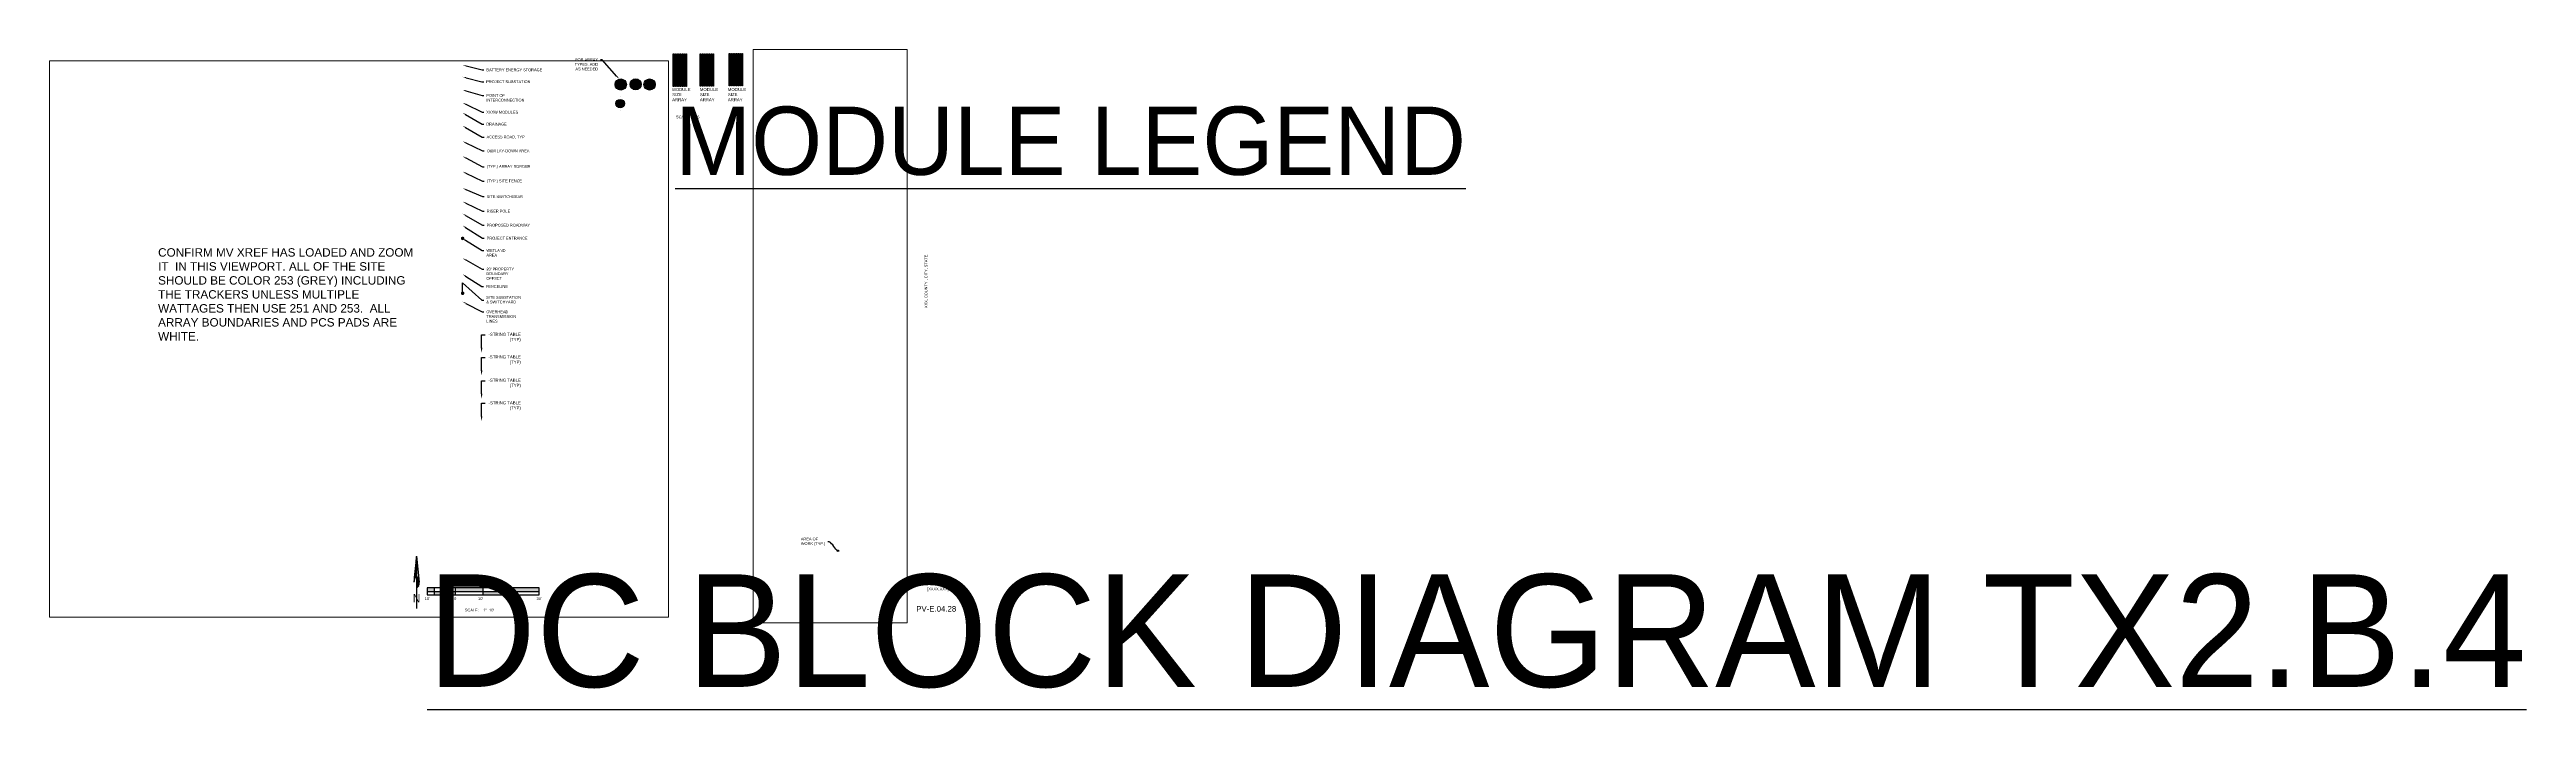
# Paper-space layout 'PV08-01 ARRAY LAYOUT PCS-01' of a CAD drawing. Header units: feet. Extents: x 0.3 to 88.9, y -3.1 to 20.5.
import ezdxf
from ezdxf import colors
from ezdxf.entities.mleader import LeaderData, LeaderLine
from ezdxf.enums import TextEntityAlignment as Align
from ezdxf.math import Vec2, Vec3

# ---------------------------------------------------------------- set-up
doc = ezdxf.new("R2018")
doc.units = ezdxf.units.FT
doc.header["$MEASUREMENT"] = 0
for name, color, linetype in [('G-ANNO-TEXT', 1, 'Continuous'), ('G-ANNO-TTBL', 1, 'Continuous'), ('JINKO 535', 253, 'Continuous'), ('JINKO 540', 250, 'Continuous'), ('RISEN', 251, 'Continuous')]:
    doc.layers.add(name, color=color, linetype=linetype)
doc.layers.add('G-NPLT', color=67, linetype='Continuous', plot=False)
doc.layers.add('VP', color=31, linetype='Continuous', plot=False)
doc.styles.add('NEI-A', font='arial.ttf')
doc.styles.get("Standard").update_dxf_attribs({"font": 'arial.ttf'})

# ---------------------------------------------------------------- blocks, each defined once
blk = doc.blocks.new('ARRAY_LETTER')
h = blk.add_hatch(color=255)
h.dxf.hatch_style = 1
edge = h.paths.add_edge_path()
edge.add_arc((0, 0), 0.2, 0, 360)
at = {"layer": 'G-ANNO-TEXT'}
blk.add_circle((0, 0), 0.2, dxfattribs=at)
at = {"layer": 'G-ANNO-TEXT', "style": 'NEI-A'}
blk.add_attdef('ARRAY_LETTER', text='', height=0.13, dxfattribs=at).set_placement((0, 0), align=Align.MIDDLE_CENTER)
blk = doc.blocks.new('PV - LEGEND CALLOUT')
h = blk.add_hatch(color=255)
h.dxf.hatch_style = 1
edge = h.paths.add_edge_path()
edge.add_arc((0, 0), 0.15625, 0, 360)
at = {"layer": 'Defpoints', "color": 2}
for p, q in [((0, 0.24375), (0, 0.24375)), ((0, -0.24375), (0, -0.24375))]:
    blk.add_line(p, q, dxfattribs=at)
at = {"layer": 'G-ANNO-TEXT', "linetype": 'Continuous'}
blk.add_circle((0, 0), 0.15625, dxfattribs=at)
at = {"layer": 'G-ANNO-TEXT', "style": 'NEI-A'}
blk.add_attdef('PV_LEGEND_CALLOUT', text='', height=0.125, dxfattribs=at).set_placement((0, 0), align=Align.MIDDLE_CENTER)
blk.add_attdef('PV_LEGEND_DESCRIPTION', text='', height=0.1, dxfattribs=at).set_placement((0.625, 0), align=Align.MIDDLE_LEFT)
blk = doc.blocks.new('_Dot')
at = {"color": 0, "linetype": 'ByBlock', "lineweight": -2}
blk.add_line((-0.5, 0), (-1, 0), dxfattribs=at)
at = {"color": 0, "linetype": 'ByBlock', "const_width": 0.5}
blk.add_lwpolyline([(-0.25, 0, 1), (0.25, 0, 1)], format="xyb", close=True, dxfattribs=at)
blk = doc.blocks.new('1P87@52DEG F TR ID3 PVBlock')
blk.add_lwpolyline([(-7, 6), (0, 6), (0, -328), (-7, -328)], close=True)
blk = doc.blocks.new('TITLE NAME')
at = {"lineweight": 30, "flags": 104}
blk.add_attdef('TITLE_NAME', text='', height=0.2, dxfattribs=at).set_placement((-0.029, 0.213), align=Align.BOTTOM_LEFT)
at = {"style": 'NEI-A'}
for tag, p in [('SCALE:', (0, 0)), ('1"_=_', (0.561, 0.002))]:
    blk.add_attdef(tag, text='', height=0.1, dxfattribs=at).set_placement(p, align=Align.BOTTOM_LEFT)
blk = doc.blocks.new('TITLE NAME W_O SCALE')
at = {"lineweight": 30, "flags": 104}
blk.add_attdef('TITLE_NAME', text='', height=0.25, dxfattribs=at).set_placement((-0.029, 0.213), align=Align.BOTTOM_LEFT)
at = {"style": 'NEI-A'}
for tag, p in [('SCALE:', (0, 0)), ('1"_=_', (0.561, 0.002))]:
    blk.add_attdef(tag, text='', height=0.109, dxfattribs=at).set_placement(p, align=Align.BOTTOM_LEFT)
blk = doc.blocks.new('SUB_BLOCK-SCALE_1')
h = blk.add_hatch(color=256)
h.dxf.hatch_style = 1
h.paths.add_polyline_path([(-2, 0.125), (-2, 0), (-1.75, 0), (-1.75, 0.125)])
h.paths.add_polyline_path([(-1.75, 0), (-1.75, -0.125), (-1.5, -0.125), (-1.5, 0)])
h.paths.add_polyline_path([(-1.25, 0.125), (-1.5, 0.125), (-1.5, 0), (-1.25, 0)])
h.paths.add_polyline_path([(-1.25, 0), (-1.25, -0.125), (-1, -0.125), (-1, 0)])
h.paths.add_polyline_path([(0, 0), (0, 0.125), (-1, 0.125), (-1, 0)])
h.paths.add_polyline_path([(1, -0.125), (1, 0), (0, 0), (0, -0.125)])
h.paths.add_polyline_path([(1, 0.125), (1, 0), (2, 0), (2, 0.125)])
for p, q in [((-2, 0), (2, 0)), ((-1.75, 0.125), (-1.75, -0.125)), ((-1.5, 0.125), (-1.5, -0.125)), ((-1.25, 0.125), (-1.25, -0.125)), ((-1, 0.125), (-1, -0.125)), ((0, -0.125), (0, 0.125))]:
    blk.add_line(p, q)
at = {"color": 0, "linetype": 'ByBlock', "lineweight": -2}
blk.add_line((1, 0.125), (1, -0.125), dxfattribs=at)
blk.add_lwpolyline([(-2, 0.125), (-2, -0.125), (2, -0.125), (2, 0.125)], close=True, dxfattribs=at)
at = {"insert": (-0.655, -0.667), "char_height": 0.1, "width": 0.4822, "attachment_point": 4, "style": 'NEI-A'}
blk.add_mtext('\\pxql;SCALE:', dxfattribs=at)
at = {"linetype": 'ByBlock', "lineweight": -2, "style": 'NEI-A', "flags": 8}
for tag, p in [('#1', (-2, -0.257)), ('#2', (-1.5, -0.257)), ('#3', (-1, -0.257)), ('#4', (0, -0.257)), ('#5', (1, -0.257)), ('#6', (2, -0.257))]:
    blk.add_attdef(tag, text='', height=0.1, dxfattribs=at).set_placement(p, align=Align.MIDDLE_CENTER)
blk.add_attdef('SCALE', text='', height=0.1, dxfattribs=at).set_placement((0, -0.667), align=Align.MIDDLE_LEFT)
blk = doc.blocks.new('*U18')
ref = blk.add_blockref('SUB_BLOCK-SCALE_1', (0, 0))
ref.add_attrib('#1', "10'", dxfattribs={"linetype": 'ByBlock', "lineweight": -2, "height": 0.1, "style": 'NEI-A', "flags": 8}).set_placement((-2, -0.257), align=Align.MIDDLE)
ref.add_attrib('#2', "5'", dxfattribs={"linetype": 'ByBlock', "lineweight": -2, "height": 0.1, "style": 'NEI-A', "flags": 8}).set_placement((-1.5, -0.257), align=Align.MIDDLE)
ref.add_attrib('#3', '0', dxfattribs={"linetype": 'ByBlock', "lineweight": -2, "height": 0.1, "style": 'NEI-A', "flags": 8}).set_placement((-1, -0.257), align=Align.MIDDLE)
ref.add_attrib('#4', "10'", dxfattribs={"linetype": 'ByBlock', "lineweight": -2, "height": 0.1, "style": 'NEI-A', "flags": 8}).set_placement((-0.091, -0.257), align=Align.MIDDLE)
ref.add_attrib('#5', "20'", dxfattribs={"linetype": 'ByBlock', "lineweight": -2, "height": 0.1, "style": 'NEI-A', "flags": 8}).set_placement((1, -0.257), align=Align.MIDDLE)
ref.add_attrib('#6', "30'", dxfattribs={"linetype": 'ByBlock', "lineweight": -2, "height": 0.1, "style": 'NEI-A', "flags": 8}).set_placement((2, -0.257), align=Align.MIDDLE)
ref.add_attrib('SCALE', '1"=10\'', dxfattribs={"linetype": 'ByBlock', "lineweight": -2, "height": 0.1, "style": 'NEI-A', "flags": 8}).set_placement((0, -0.667), align=Align.MIDDLE_LEFT)
blk = doc.blocks.new('NORTH ARROW VERTICAL')
h = blk.add_hatch()
h.set_pattern_fill('ANSI31', color=0, scale=0.01, style=0)
h.paths.add_polyline_path([(-0.029, 0.337, -0.067391), (-0.022, 0.357, -0.104279), (-0.011, 0.371, -0.174286), (0, 0.375), (0, 0.625)])
h.paths.add_polyline_path([(0.031, 0.312), (0.029, 0.337, 0.067391), (0.022, 0.357, 0.104279), (0.011, 0.371, 0.174286), (0, 0.375), (0, 0.25, 0.174286), (0.011, 0.254, 0.104279), (0.022, 0.268, 0.065115), (0.029, 0.287, 0.051264)])
at = {"color": 0}
for p, q in [((0, 0.625), (-0.031, 0.312)), ((0, 0.625), (0.031, 0.312)), ((0, 0.625), (0, 0.375)), ((0, 0.375), (0, 0.25)), ((0, 0.25), (0, 0))]:
    blk.add_line(p, q, dxfattribs=at)
for points in [[(0, 0.375, 0.174286), (-0.011, 0.371, 0.104279), (-0.022, 0.357, 0.065115), (-0.029, 0.338, 0.051264), (-0.031, 0.312, 0.051264)], [(0.031, 0.312, 0.051264), (0.029, 0.338, 0.065115), (0.022, 0.357, 0.104279), (0.011, 0.371, 0.174286), (0, 0.375, 0.174286)], [(0, 0.25, 0.174286), (0.011, 0.254, 0.104279), (0.022, 0.268, 0.065115), (0.029, 0.287, 0.051264), (0.031, 0.312, 0.051264)]]:
    blk.add_lwpolyline(points, format="xyb", dxfattribs=at)
at = {"color": 0, "style": 'NEI-A', "width": 0.85}
blk.add_text('N', height=0.1, dxfattribs=at).set_placement((0, 0.122), align=Align.MIDDLE)

psp = doc.layouts.new('PV08-01 ARRAY LAYOUT PCS-01')

# ---------------------------------------------------------------- linework, layer by layer
at = {"layer": 'G-ANNO-TEXT', "const_width": 0.0025}
for points in [[(22.631, 20.35), (23.118, 20.35), (23.118, 19.185), (22.631, 19.185)], [(23.604, 20.352), (24.09, 20.352), (24.09, 19.187), (23.604, 19.187)], [(24.636, 20.367), (25.122, 20.367), (25.122, 19.202), (24.636, 19.202)]]:
    psp.add_lwpolyline(points, close=True, dxfattribs=at)

# ---------------------------------------------------------------- block references
for p, values in [((20.768, 19.256), {'ARRAY_LETTER': 'A'}), ((21.299, 19.26), {'ARRAY_LETTER': 'B'}), ((21.797, 19.256), {'ARRAY_LETTER': 'C'})]:
    psp.add_blockref('ARRAY_LETTER', p).add_auto_attribs(values)
ref = psp.add_blockref('PV - LEGEND CALLOUT', (20.746, 18.573), dxfattribs=dict(xscale=0.972, yscale=0.972, zscale=0.972))
ref.add_attrib('PV_LEGEND_CALLOUT', 'MS', dxfattribs={"layer": 'G-ANNO-TEXT', "height": 0.1215, "style": 'NEI-A'}).set_placement((20.746, 18.573), align=Align.MIDDLE_CENTER)
at = {"layer": 'G-ANNO-TEXT'}
ref = psp.add_blockref('TITLE NAME', (22.742, 17.952), dxfattribs=at)
lines = psp.add_mtext('{\\LMODULE LEGEND}', dxfattribs={"layer": '0', "insert": (22.714, 18.465), "char_height": 2.43986, "attachment_point": 1})
ref.add_attrib('TITLE_NAME', '', (22.714, 18.465)).embed_mtext(lines)
ref.add_attrib('SCALE:', 'SCALE:', dxfattribs={"layer": '0', "height": 0.1, "style": 'NEI-A'}).set_placement((22.742, 18.017), align=Align.BOTTOM_LEFT)
ref.add_attrib('1"_=_', 'NTS', dxfattribs={"layer": '0', "height": 0.1, "style": 'NEI-A'}).set_placement((23.304, 18.017), align=Align.BOTTOM_LEFT)
at = {"layer": 'G-ANNO-TEXT', "xscale": 3, "yscale": 3, "zscale": 3}
psp.add_blockref('NORTH ARROW VERTICAL', (13.463, 0.522), dxfattribs=at)
at = {"layer": 'G-ANNO-TEXT'}
ref = psp.add_blockref('TITLE NAME W_O SCALE', (12.937, 2.027), dxfattribs=at)
lines = psp.add_mtext('{\\LDC BLOCK DIAGRAM TX2.B.4}', dxfattribs={"layer": '0', "insert": (13.847, 1.742), "char_height": 4.02554, "attachment_point": 1})
ref.add_attrib('TITLE_NAME', '', (13.847, 1.742)).embed_mtext(lines)
psp.add_blockref('*U18', (15.846, 1.13), dxfattribs=at)
at = {"layer": 'JINKO 535', "xscale": 0.003472222222222222, "yscale": 0.003472222222222222, "zscale": 0.003472222222222222}
for p in [(23.633, 20.329), (23.698, 20.329), (23.763, 20.329), (23.828, 20.329), (23.892, 20.329), (23.957, 20.329), (24.022, 20.329), (24.087, 20.329)]:
    psp.add_blockref('1P87@52DEG F TR ID3 PVBlock', p, dxfattribs=at)
at = {"layer": 'JINKO 540', "xscale": 0.003472222222222222, "yscale": 0.003472222222222222, "zscale": 0.003472222222222222}
for p in [(24.665, 20.344), (24.73, 20.344), (24.795, 20.344), (24.859, 20.344), (24.924, 20.344), (24.989, 20.344), (25.054, 20.344), (25.118, 20.344)]:
    psp.add_blockref('1P87@52DEG F TR ID3 PVBlock', p, dxfattribs=at)
at = {"layer": 'RISEN', "xscale": 0.003472222222222222, "yscale": 0.003472222222222222, "zscale": 0.003472222222222222}
for p in [(22.661, 20.327), (22.726, 20.327), (22.79, 20.327), (22.855, 20.327), (22.92, 20.327), (22.985, 20.327), (23.049, 20.327), (23.114, 20.327)]:
    psp.add_blockref('1P87@52DEG F TR ID3 PVBlock', p, dxfattribs=at)

# ---------------------------------------------------------------- texts
at = {"layer": 'G-ANNO-TEXT', "char_height": 0.1094, "width": 0.68412, "attachment_point": 4, "style": 'NEI-A'}
for insert in [(22.605, 18.894), (23.597, 18.894), (24.597, 18.894)]:
    psp.add_mtext('MODULE SIZE   ARRAY', dxfattribs=dict(at, insert=insert))
at = {"layer": 'G-ANNO-TTBL', "style": 'NEI-A'}
psp.add_text('XXX, COUNTY , CITY, STATE', height=0.1, rotation=90, dxfattribs=at).set_placement((31.693, 12.218), align=Align.MIDDLE)
for s, width, insert, char_height, attachment_point in [('[XX/XX/XX]', 0.85482, (31.191, 1.517), 0.1, 4), ('[XXXX.XXX]', 0.85482, (32.111, 1.205), 0.1, 5), ('PV-E.04.28', 1.7218, (32.05, 0.507), 0.2, 5)]:
    psp.add_mtext_dynamic_manual_height_columns(s, width=width, gutter_width=0.5, heights=[0], dxfattribs=dict(at, insert=insert, char_height=char_height, attachment_point=attachment_point))
at = {"layer": 'G-NPLT', "insert": (4.218, 13.402), "char_height": 0.3, "width": 9.17023, "attachment_point": 1, "style": 'NEI-A'}
psp.add_mtext('CONFIRM MV XREF HAS LOADED AND ZOOM IT  IN THIS VIEWPORT. ALL OF THE SITE SHOULD BE COLOR 253 (GREY) INCLUDING THE TRACKERS UNLESS MULTIPLE WATTAGES THEN USE 251 AND 253.  ALL ARRAY BOUNDARIES AND PCS PADS ARE WHITE. ', dxfattribs=at)

# ---------------------------------------------------------------- leaders
at = {"layer": 'G-ANNO-TEXT'}
ml = psp.add_multileader_mtext('Standard', dxfattribs=at)
ml.set_content('BATTERY ENERGY STORAGE', color=256, style='NEI-A')
ml.set_leader_properties()
ml.build(insert=Vec2(0, 0))
ml.multileader.update_dxf_attribs({"dogleg_length": 0.0625, "arrow_head_size": 0.125})
ctx = ml.context
ctx.base_point, ctx.char_height, ctx.arrow_head_size, ctx.landing_gap_size, ctx.plane_origin = Vec3(15.873, 19.778), 0.1, 0.125, 0.09, Vec3(14.577, 18.858)
notes = []
notes.append((ctx, [(0, (1, 1, 0), (15.811, 19.778), (1, 0), 0.0625, [(0, [(15.11, 19.95)], 0, [])])]))
ctx.mtext.insert, ctx.mtext.width, ctx.mtext.flow_direction = Vec3(15.963, 19.829), 2.01383, 5
ml = psp.add_multileader_mtext('Standard', dxfattribs=at)
ml.set_content('PROJECT SUBSTATION', color=256, style='NEI-A')
ml.set_leader_properties()
ml.build(insert=Vec2(0, 0))
ml.multileader.update_dxf_attribs({"dogleg_length": 0.0625, "arrow_head_size": 0.125})
ctx = ml.context
ctx.base_point, ctx.char_height, ctx.arrow_head_size, ctx.landing_gap_size, ctx.plane_origin = Vec3(15.862, 19.354), 0.1, 0.125, 0.09, Vec3(15.497, 18.472)
notes.append((ctx, [(0, (1, 1, 0), (15.8, 19.354), (1, 0), 0.0625, [(0, [(15.11, 19.531)], 0, [])])]))
ctx.mtext.insert, ctx.mtext.width, ctx.mtext.flow_direction = Vec3(15.952, 19.405), 1.57296, 5
ml = psp.add_multileader_mtext('Standard', dxfattribs=at)
ml.set_content('POINT OF INTERCONNECTION', color=256, style='NEI-A')
ml.set_leader_properties()
ml.build(insert=Vec2(0, 0))
ml.multileader.update_dxf_attribs({"dogleg_length": 0.0625, "arrow_head_size": 0.125})
ctx = ml.context
ctx.base_point, ctx.char_height, ctx.arrow_head_size, ctx.landing_gap_size, ctx.plane_origin = Vec3(15.87, 18.863), 0.1, 0.125, 0.09, Vec3(15.505, 17.981)
notes.append((ctx, [(0, (1, 1, 0), (15.808, 18.863), (1, 0), 0.0625, [(0, [(15.11, 19.065)], 0, [])])]))
ctx.mtext.insert, ctx.mtext.width, ctx.mtext.flow_direction = Vec3(15.96, 18.914), 1.57296, 5
ml = psp.add_multileader_mtext('Standard', dxfattribs=at)
ml.set_content('XXXW MODULES', color=256, style='NEI-A')
ml.set_leader_properties()
ml.build(insert=Vec2(0, 0))
ml.multileader.update_dxf_attribs({"dogleg_length": 0.0625, "arrow_head_size": 0.125})
ctx = ml.context
ctx.base_point, ctx.char_height, ctx.arrow_head_size, ctx.landing_gap_size, ctx.plane_origin = Vec3(15.865, 18.264), 0.1, 0.125, 0.09, Vec3(15.561, 16.066)
notes.append((ctx, [(0, (1, 1, 0), (15.803, 18.264), (1, 0), 0.0625, [(0, [(15.11, 18.602)], 0, [])])]))
ctx.mtext.insert, ctx.mtext.width, ctx.mtext.flow_direction = Vec3(15.955, 18.315), 1.08831, 5
ml = psp.add_multileader_mtext('Standard', dxfattribs=at)
ml.set_content('DRAINAGE', color=256, style='NEI-A')
ml.set_leader_properties()
ml.build(insert=Vec2(0, 0))
ml.multileader.update_dxf_attribs({"dogleg_length": 0.0625, "arrow_head_size": 0.125})
ctx = ml.context
ctx.base_point, ctx.char_height, ctx.arrow_head_size, ctx.landing_gap_size, ctx.plane_origin = Vec3(15.868, 17.839), 0.1, 0.125, 0.09, Vec3(15.503, 16.956)
notes.append((ctx, [(0, (1, 1, 0), (15.805, 17.839), (1, 0), 0.0625, [(0, [(15.11, 18.243)], 0, [])])]))
ctx.mtext.insert, ctx.mtext.width, ctx.mtext.flow_direction = Vec3(15.958, 17.889), 1.57296, 5
ml = psp.add_multileader_mtext('Standard', dxfattribs=at)
ml.set_content('ACCESS ROAD, TYP', color=256, style='NEI-A')
ml.set_leader_properties()
ml.build(insert=Vec2(0, 0))
ml.multileader.update_dxf_attribs({"dogleg_length": 0.0625, "arrow_head_size": 0.125})
ctx = ml.context
ctx.base_point, ctx.char_height, ctx.arrow_head_size, ctx.landing_gap_size, ctx.plane_origin = Vec3(15.874, 17.371), 0.1, 0.125, 0.09, Vec3(15.509, 16.488)
notes.append((ctx, [(0, (1, 1, 0), (15.812, 17.371), (1, 0), 0.0625, [(0, [(15.11, 17.777)], 0, [])])]))
ctx.mtext.insert, ctx.mtext.width, ctx.mtext.flow_direction = Vec3(15.964, 17.43), 1.57296, 5
ml = psp.add_multileader_mtext('Standard', dxfattribs=at)
ml.set_content('O&M LAY-DOWN AREA', color=256, style='NEI-A')
ml.set_leader_properties()
ml.build(insert=Vec2(0, 0))
ml.multileader.update_dxf_attribs({"dogleg_length": 0.0625, "arrow_head_size": 0.125})
ctx = ml.context
ctx.base_point, ctx.char_height, ctx.arrow_head_size, ctx.landing_gap_size, ctx.plane_origin = Vec3(15.881, 16.881), 0.1, 0.125, 0.09, Vec3(15.516, 15.998)
notes.append((ctx, [(0, (1, 1, 0), (15.819, 16.881), (1, 0), 0.0625, [(0, [(15.11, 17.225)], 0, [])])]))
ctx.mtext.insert, ctx.mtext.width, ctx.mtext.flow_direction = Vec3(15.971, 16.932), 1.57296, 5
ml = psp.add_multileader_mtext('Standard', dxfattribs=at)
ml.set_content('(TYP.) ARRAY BORDER', color=256, style='NEI-A')
ml.set_leader_properties()
ml.build(insert=Vec2(0, 0))
ml.multileader.update_dxf_attribs({"dogleg_length": 0.0625, "arrow_head_size": 0.125})
ctx = ml.context
ctx.base_point, ctx.char_height, ctx.arrow_head_size, ctx.landing_gap_size, ctx.plane_origin = Vec3(15.881, 16.313), 0.1, 0.125, 0.09, Vec3(15.516, 15.43)
notes.append((ctx, [(0, (1, 1, 0), (15.819, 16.313), (1, 0), 0.0625, [(0, [(15.11, 16.688)], 0, [])])]))
ctx.mtext.insert, ctx.mtext.width, ctx.mtext.flow_direction = Vec3(15.971, 16.377), 1.57296, 5
ml = psp.add_multileader_mtext('Standard', dxfattribs=at)
ml.set_content('(TYP.) SITE FENCE', color=256, style='NEI-A')
ml.set_leader_properties()
ml.build(insert=Vec2(0, 0))
ml.multileader.update_dxf_attribs({"dogleg_length": 0.0625, "arrow_head_size": 0.125})
ctx = ml.context
ctx.base_point, ctx.char_height, ctx.arrow_head_size, ctx.landing_gap_size, ctx.plane_origin = Vec3(15.881, 15.795), 0.1, 0.125, 0.09, Vec3(15.516, 14.912)
notes.append((ctx, [(0, (1, 1, 0), (15.819, 15.795), (1, 0), 0.0625, [(0, [(15.11, 16.14)], 0, [])])]))
ctx.mtext.insert, ctx.mtext.width, ctx.mtext.flow_direction = Vec3(15.971, 15.859), 1.57296, 5
ml = psp.add_multileader_mtext('Standard', dxfattribs=at)
ml.set_content('SITE SWITCHGEAR', color=256, style='NEI-A')
ml.set_leader_properties()
ml.build(insert=Vec2(0, 0))
ml.multileader.update_dxf_attribs({"dogleg_length": 0.0625, "arrow_head_size": 0.125})
ctx = ml.context
ctx.base_point, ctx.char_height, ctx.arrow_head_size, ctx.landing_gap_size, ctx.plane_origin = Vec3(15.881, 15.246), 0.1, 0.125, 0.09, Vec3(15.516, 14.364)
notes.append((ctx, [(0, (1, 1, 0), (15.819, 15.246), (1, 0), 0.0625, [(0, [(15.11, 15.55)], 0, [])])]))
ctx.mtext.insert, ctx.mtext.width, ctx.mtext.flow_direction = Vec3(15.971, 15.297), 1.57296, 5
ml = psp.add_multileader_mtext('Standard', dxfattribs=at)
ml.set_content('RISER POLE', color=256, style='NEI-A')
ml.set_leader_properties()
ml.build(insert=Vec2(0, 0))
ml.multileader.update_dxf_attribs({"dogleg_length": 0.0625, "arrow_head_size": 0.125})
ctx = ml.context
ctx.base_point, ctx.char_height, ctx.arrow_head_size, ctx.landing_gap_size, ctx.plane_origin = Vec3(15.881, 14.728), 0.1, 0.125, 0.09, Vec3(15.516, 13.846)
notes.append((ctx, [(0, (1, 1, 0), (15.819, 14.728), (1, 0), 0.0625, [(0, [(15.11, 15.068)], 0, [])])]))
ctx.mtext.insert, ctx.mtext.width, ctx.mtext.flow_direction = Vec3(15.971, 14.779), 1.57296, 5
ml = psp.add_multileader_mtext('Standard', dxfattribs=at)
ml.set_content('PROPOSED ROADWAY', color=256, style='NEI-A')
ml.set_leader_properties()
ml.build(insert=Vec2(0, 0))
ml.multileader.update_dxf_attribs({"dogleg_length": 0.0625, "arrow_head_size": 0.125})
ctx = ml.context
ctx.base_point, ctx.char_height, ctx.arrow_head_size, ctx.landing_gap_size, ctx.plane_origin = Vec3(15.881, 14.224), 0.1, 0.125, 0.09, Vec3(15.516, 13.342)
notes.append((ctx, [(0, (1, 1, 0), (15.819, 14.224), (1, 0), 0.0625, [(0, [(15.11, 14.637)], 0, [])])]))
ctx.mtext.insert, ctx.mtext.width, ctx.mtext.flow_direction = Vec3(15.971, 14.275), 1.57296, 5
ml = psp.add_multileader_mtext('Standard', dxfattribs=at)
ml.set_content('PROJECT ENTRANCE', color=256, style='NEI-A')
ml.set_leader_properties()
ml.build(insert=Vec2(0, 0))
ml.multileader.update_dxf_attribs({"dogleg_length": 0.0625, "arrow_head_size": 0.125})
ctx = ml.context
ctx.base_point, ctx.char_height, ctx.arrow_head_size, ctx.landing_gap_size, ctx.plane_origin = Vec3(15.881, 13.76), 0.1, 0.125, 0.09, Vec3(15.516, 12.878)
notes.append((ctx, [(0, (1, 1, 0), (15.819, 13.76), (1, 0), 0.0625, [(0, [(15.11, 14.211)], 0, [])])]))
ctx.mtext.insert, ctx.mtext.width, ctx.mtext.flow_direction = Vec3(15.971, 13.811), 1.57296, 5
ml = psp.add_multileader_mtext('Standard', dxfattribs=at)
ml.set_content('\\pxsm1;SITE SUBSTATION \\P& SWITCHYARD', color=256, style='NEI-A')
ml.set_leader_properties(color=256, linetype='ByLayer', lineweight=-1)
ml.set_arrow_properties(name='DOT')
ml.build(insert=Vec2(0, 0))
ml.multileader.update_dxf_attribs({"text_left_attachment_type": 2, "text_right_attachment_type": 2, "dogleg_length": 0.0625, "arrow_head_size": 0.125})
ctx = ml.context
ctx.base_point, ctx.char_height, ctx.arrow_head_size, ctx.landing_gap_size, ctx.plane_origin = Vec3(15.865, 11.543), 0.1, 0.125, 0.09, Vec3(7.791, 19.861)
ctx.left_attachment, ctx.right_attachment = 2, 2
notes.append((ctx, [(1, (1, 1, 0), (15.802, 11.543), (1, 0), 0.0625, [(0, [(15.11, 11.792), (15.11, 12.163)], 0, [])])]))
ctx.mtext.insert, ctx.mtext.width, ctx.mtext.flow_direction = Vec3(15.955, 11.695), 1.34796, 5
ctx.mtext.has_bg_fill, ctx.mtext.bg_color, ctx.mtext.bg_scale_factor, ctx.mtext.bg_transparency, ctx.mtext.use_window_bg_color = 1, -1027028792, 1.5, 0, 1
at = {"layer": 'G-NPLT'}
ml = psp.add_multileader_mtext('Standard', dxfattribs=at)
ml.set_content('FOR ARRAY TYPES. ADD AS NEEDED', color=256, style='NEI-A')
ml.set_leader_properties()
ml.build(insert=Vec2(0, 0))
ml.multileader.update_dxf_attribs({"dogleg_length": 0.0625, "arrow_head_size": 0.125})
ctx = ml.context
ctx.base_point, ctx.char_height, ctx.arrow_head_size, ctx.landing_gap_size, ctx.plane_origin = Vec3(19.041, 20.143), 0.1, 0.125, 0.09, Vec3(18.261, 18.844)
ctx.text_align_type = 2
notes.append((ctx, [(1, (1, 1, 0), (20.103, 20.143), (-1, 0), 0.0625, [(0, [(20.714, 19.449)], 0, [])])]))
ctx.mtext.insert, ctx.mtext.width, ctx.mtext.alignment, ctx.mtext.flow_direction = Vec3(19.951, 20.194), 0.89473, 3, 5
for ctx, leaders in notes:
    for number, flags, end, landing, length, lines in leaders:
        leader = LeaderData()
        leader.index, (leader.has_last_leader_line, leader.has_dogleg_vector, leader.attachment_direction) = number, flags
        leader.last_leader_point, leader.dogleg_vector, leader.dogleg_length = Vec3(end), Vec3(landing), length
        for number, points, colour, breaks in lines:
            line = LeaderLine()
            line.index, line.vertices, line.color, line.breaks = number, Vec3.list(points), colors.encode_raw_color(colour), breaks
            leader.lines.append(line)
        ctx.leaders.append(leader)

# ---------------------------------------------------------------- viewports
at = {"layer": 'VP'}
psp.add_viewport(center=(28.255, 10.255), size=(5.5, 20.5), view_center_point=(46.375, 6.424), view_height=20.5, status=3, dxfattribs=at)

# ---------------------------------------------------------------- next in the draw order: leaders
at = {"layer": 'G-ANNO-TEXT'}
ml = psp.add_multileader_mtext('Standard', dxfattribs=at)
ml.set_content("\\pxsm1,ql;20' PROPERTY BOUNDARY\\POFFSET", color=256, style='NEI-A')
ml.set_leader_properties()
ml.build(insert=Vec2(0, 0))
ml.multileader.update_dxf_attribs({"dogleg_length": 0.0625, "arrow_head_size": 0.125})
ctx = ml.context
ctx.base_point, ctx.char_height, ctx.arrow_head_size, ctx.landing_gap_size, ctx.plane_origin = Vec3(15.87, 12.656), 0.1, 0.125, 0.09, Vec3(12.497, 21.871)
notes = []
notes.append((ctx, [(1, (1, 1, 0), (15.808, 12.656), (1, 0), 0.0625, [(1, [(15.11, 13.044)], 0, [])])]))
ctx.mtext.insert, ctx.mtext.width, ctx.mtext.flow_direction = Vec3(15.96, 12.707), 1.08226, 5
ml = psp.add_multileader_mtext('Standard', dxfattribs=at)
ml.set_content('\\pxsm1;FENCELINE', color=256, style='NEI-A')
ml.set_leader_properties()
ml.build(insert=Vec2(0, 0))
ml.multileader.update_dxf_attribs({"dogleg_length": 0.0625, "arrow_head_size": 0.125})
ctx = ml.context
ctx.base_point, ctx.char_height, ctx.arrow_head_size, ctx.landing_gap_size, ctx.plane_origin = Vec3(15.856, 12.034), 0.1, 0.125, 0.09, Vec3(13.462, 19.97)
notes.append((ctx, [(1, (1, 1, 0), (15.793, 12.034), (1, 0), 0.0625, [(1, [(15.11, 12.471)], 0, [])])]))
ctx.mtext.insert, ctx.mtext.width, ctx.mtext.flow_direction = Vec3(15.946, 12.085), 0.86607, 5
ml = psp.add_multileader_mtext('Standard', dxfattribs=at)
ml.set_content('OVERHEAD TRANSMISSION LINES', color=256, style='NEI-A')
ml.set_leader_properties()
ml.build(insert=Vec2(0, 0))
ml.multileader.update_dxf_attribs({"dogleg_length": 0.0625, "arrow_head_size": 0.125})
ctx = ml.context
ctx.base_point, ctx.char_height, ctx.arrow_head_size, ctx.landing_gap_size, ctx.plane_origin = Vec3(15.87, 11.126), 0.1, 0.125, 0.09, Vec3(15.318, 9.827)
notes.append((ctx, [(0, (1, 1, 0), (15.807, 11.126), (1, 0), 0.0625, [(0, [(15.11, 11.488)], 0, [])])]))
ctx.mtext.insert, ctx.mtext.width, ctx.mtext.flow_direction = Vec3(15.96, 11.177), 0.89473, 5
ml = psp.add_multileader_mtext('Standard', dxfattribs=at)
ml.set_content('AREA OF WORK (TYP.)', color=256, style='NEI-A')
ml.set_leader_properties()
ml.set_arrow_properties(name='DOT')
ml.build(insert=Vec2(0, 0))
ml.multileader.update_dxf_attribs({"leader_type": 2, "text_right_attachment_type": 2, "dogleg_length": 0.1, "arrow_head_size": 0.05})
ctx = ml.context
ctx.base_point, ctx.char_height, ctx.arrow_head_size, ctx.landing_gap_size, ctx.plane_origin = Vec3(27.117, 2.993), 0.10005, 0.05, 0.09, Vec3(20.735, 1.642)
ctx.right_attachment = 2
notes.append((ctx, [(1, (1, 1, 0), (28.268, 2.908), (-1, 0), 0.1, [(1, [(28.531, 2.566)], 0, [])])]))
ctx.mtext.insert, ctx.mtext.width, ctx.mtext.flow_direction = Vec3(27.208, 3.057), 0.97803, 5
ctx.mtext.has_bg_fill, ctx.mtext.bg_color, ctx.mtext.bg_scale_factor, ctx.mtext.bg_transparency, ctx.mtext.use_window_bg_color = 1, -1027028792, 1.5, 0, 1
for ctx, leaders in notes:
    for number, flags, end, landing, length, lines in leaders:
        leader = LeaderData()
        leader.index, (leader.has_last_leader_line, leader.has_dogleg_vector, leader.attachment_direction) = number, flags
        leader.last_leader_point, leader.dogleg_vector, leader.dogleg_length = Vec3(end), Vec3(landing), length
        for number, points, colour, breaks in lines:
            line = LeaderLine()
            line.index, line.vertices, line.color, line.breaks = number, Vec3.list(points), colors.encode_raw_color(colour), breaks
            leader.lines.append(line)
        ctx.leaders.append(leader)

# ---------------------------------------------------------------- next in the draw order: linework, layer by layer
at = {"layer": 'G-ANNO-TEXT', "flags": 128}
psp.add_lwpolyline([(28.568, 2.567, 0.0483, 0.0483, 1), (28.501, 2.567, 0, 0, 0)], format="xyseb", dxfattribs=at)

# ---------------------------------------------------------------- next in the draw order: leaders
at = {"layer": 'G-ANNO-TEXT'}
ml = psp.add_multileader_mtext('Standard', dxfattribs=at)
ml.set_content('WETLAND AREA', color=256, style='NEI-A')
ml.set_leader_properties(color=256, linetype='ByLayer', lineweight=-1)
ml.set_arrow_properties(name='DOT')
ml.build(insert=Vec2(0, 0))
ml.multileader.update_dxf_attribs({"text_right_attachment_type": 6, "dogleg_length": 0.0625, "arrow_head_size": 0.125})
ctx = ml.context
ctx.base_point, ctx.char_height, ctx.arrow_head_size, ctx.landing_gap_size, ctx.plane_origin = Vec3(15.87, 13.32), 0.1, 0.125, 0.09, Vec3(-22.596, -43.236)
ctx.right_attachment = 6
notes = []
notes.append((ctx, [(0, (1, 1, 0), (15.807, 13.32), (1, 0), 0.0625, [(0, [(15.11, 13.752)], 0, [])])]))
ctx.mtext.insert, ctx.mtext.width, ctx.mtext.flow_direction = Vec3(15.96, 13.37), 0.45573, 5
ctx.mtext.has_bg_fill, ctx.mtext.bg_color, ctx.mtext.bg_scale_factor, ctx.mtext.bg_transparency, ctx.mtext.use_window_bg_color = 1, -1027028792, 1.5, 0, 1
for ctx, leaders in notes:
    for number, flags, end, landing, length, lines in leaders:
        leader = LeaderData()
        leader.index, (leader.has_last_leader_line, leader.has_dogleg_vector, leader.attachment_direction) = number, flags
        leader.last_leader_point, leader.dogleg_vector, leader.dogleg_length = Vec3(end), Vec3(landing), length
        for number, points, colour, breaks in lines:
            line = LeaderLine()
            line.index, line.vertices, line.color, line.breaks = number, Vec3.list(points), colors.encode_raw_color(colour), breaks
            leader.lines.append(line)
        ctx.leaders.append(leader)

# ---------------------------------------------------------------- next in the draw order: viewports
at = {"layer": 'VP'}
psp.add_viewport(center=(11.404, 10.16), size=(22.14, 19.89059), view_center_point=(2408734.402, 1599062.901), view_height=41632.68076, dxfattribs=at)

# ---------------------------------------------------------------- next in the draw order: leaders
at = {"layer": 'G-ANNO-TEXT'}
ml = psp.add_multileader_mtext('Standard', dxfattribs=at)
ml.set_content('\\pxqr;\xa0-STRING TABLE\\P(TYP) ', color=256, style='NEI-A')
ml.set_leader_properties()
ml.build(insert=Vec2(0, 0))
ml.multileader.update_dxf_attribs({"dogleg_length": 0.125, "arrow_head_size": 0.18})
ctx = ml.context
ctx.base_point, ctx.char_height, ctx.arrow_head_size, ctx.landing_gap_size, ctx.plane_origin = Vec3(15.913, 10.306), 0.1094, 0.18, 0.09, Vec3(21.051, 10.425)
ctx.text_align_type = 2
notes = []
notes.append((ctx, [(1, (1, 1, 0), (15.788, 10.306), (1, 0), 0.125, [(0, [(15.788, 9.662)], 0, [])])]))
ctx.mtext.insert, ctx.mtext.width, ctx.mtext.defined_height, ctx.mtext.alignment, ctx.mtext.flow_direction = Vec3(17.192, 10.377), 1.42086, 0.506, 3, 5
ctx.mtext.has_bg_fill, ctx.mtext.bg_color, ctx.mtext.bg_scale_factor, ctx.mtext.bg_transparency, ctx.mtext.use_window_bg_color = 1, -1027028792, 1.5, 0, 1
for ctx, leaders in notes:
    for number, flags, end, landing, length, lines in leaders:
        leader = LeaderData()
        leader.index, (leader.has_last_leader_line, leader.has_dogleg_vector, leader.attachment_direction) = number, flags
        leader.last_leader_point, leader.dogleg_vector, leader.dogleg_length = Vec3(end), Vec3(landing), length
        for number, points, colour, breaks in lines:
            line = LeaderLine()
            line.index, line.vertices, line.color, line.breaks = number, Vec3.list(points), colors.encode_raw_color(colour), breaks
            leader.lines.append(line)
        ctx.leaders.append(leader)

# ---------------------------------------------------------------- next in the draw order: leaders
ml = psp.add_multileader_mtext('Standard', dxfattribs=at)
ml.set_content('\\pxqr;\xa0-STRING TABLE\\P(TYP) ', color=256, style='NEI-A')
ml.set_leader_properties()
ml.build(insert=Vec2(0, 0))
ml.multileader.update_dxf_attribs({"dogleg_length": 0.125, "arrow_head_size": 0.18})
ctx = ml.context
ctx.base_point, ctx.char_height, ctx.arrow_head_size, ctx.landing_gap_size, ctx.plane_origin = Vec3(15.913, 9.498), 0.1094, 0.18, 0.09, Vec3(21.051, 9.617)
ctx.text_align_type = 2
notes = []
notes.append((ctx, [(1, (1, 1, 0), (15.788, 9.498), (1, 0), 0.125, [(0, [(15.788, 8.854)], 0, [])])]))
ctx.mtext.insert, ctx.mtext.width, ctx.mtext.defined_height, ctx.mtext.alignment, ctx.mtext.flow_direction = Vec3(17.192, 9.569), 1.42086, 0.506, 3, 5
ctx.mtext.has_bg_fill, ctx.mtext.bg_color, ctx.mtext.bg_scale_factor, ctx.mtext.bg_transparency, ctx.mtext.use_window_bg_color = 1, -1027028792, 1.5, 0, 1
for ctx, leaders in notes:
    for number, flags, end, landing, length, lines in leaders:
        leader = LeaderData()
        leader.index, (leader.has_last_leader_line, leader.has_dogleg_vector, leader.attachment_direction) = number, flags
        leader.last_leader_point, leader.dogleg_vector, leader.dogleg_length = Vec3(end), Vec3(landing), length
        for number, points, colour, breaks in lines:
            line = LeaderLine()
            line.index, line.vertices, line.color, line.breaks = number, Vec3.list(points), colors.encode_raw_color(colour), breaks
            leader.lines.append(line)
        ctx.leaders.append(leader)

# ---------------------------------------------------------------- next in the draw order: leaders
ml = psp.add_multileader_mtext('Standard', dxfattribs=at)
ml.set_content('\\pxqr;\xa0-STRING TABLE\\P(TYP) ', color=256, style='NEI-A')
ml.set_leader_properties()
ml.build(insert=Vec2(0, 0))
ml.multileader.update_dxf_attribs({"dogleg_length": 0.125, "arrow_head_size": 0.18})
ctx = ml.context
ctx.base_point, ctx.char_height, ctx.arrow_head_size, ctx.landing_gap_size, ctx.plane_origin = Vec3(15.913, 8.665), 0.1094, 0.18, 0.09, Vec3(21.051, 8.784)
ctx.text_align_type = 2
notes = []
notes.append((ctx, [(1, (1, 1, 0), (15.788, 8.665), (1, 0), 0.125, [(0, [(15.788, 8.021)], 0, [])])]))
ctx.mtext.insert, ctx.mtext.width, ctx.mtext.defined_height, ctx.mtext.alignment, ctx.mtext.flow_direction = Vec3(17.192, 8.736), 1.42086, 0.506, 3, 5
ctx.mtext.has_bg_fill, ctx.mtext.bg_color, ctx.mtext.bg_scale_factor, ctx.mtext.bg_transparency, ctx.mtext.use_window_bg_color = 1, -1027028792, 1.5, 0, 1
for ctx, leaders in notes:
    for number, flags, end, landing, length, lines in leaders:
        leader = LeaderData()
        leader.index, (leader.has_last_leader_line, leader.has_dogleg_vector, leader.attachment_direction) = number, flags
        leader.last_leader_point, leader.dogleg_vector, leader.dogleg_length = Vec3(end), Vec3(landing), length
        for number, points, colour, breaks in lines:
            line = LeaderLine()
            line.index, line.vertices, line.color, line.breaks = number, Vec3.list(points), colors.encode_raw_color(colour), breaks
            leader.lines.append(line)
        ctx.leaders.append(leader)

# ---------------------------------------------------------------- next in the draw order: leaders
ml = psp.add_multileader_mtext('Standard', dxfattribs=at)
ml.set_content('\\pxqr;\xa0-STRING TABLE\\P(TYP) ', color=256, style='NEI-A')
ml.set_leader_properties()
ml.build(insert=Vec2(0, 0))
ml.multileader.update_dxf_attribs({"dogleg_length": 0.125, "arrow_head_size": 0.18})
ctx = ml.context
ctx.base_point, ctx.char_height, ctx.arrow_head_size, ctx.landing_gap_size, ctx.plane_origin = Vec3(15.913, 7.857), 0.1094, 0.18, 0.09, Vec3(21.051, 7.976)
ctx.text_align_type = 2
notes = []
notes.append((ctx, [(1, (1, 1, 0), (15.788, 7.857), (1, 0), 0.125, [(0, [(15.788, 7.213)], 0, [])])]))
ctx.mtext.insert, ctx.mtext.width, ctx.mtext.defined_height, ctx.mtext.alignment, ctx.mtext.flow_direction = Vec3(17.192, 7.928), 1.42086, 0.506, 3, 5
ctx.mtext.has_bg_fill, ctx.mtext.bg_color, ctx.mtext.bg_scale_factor, ctx.mtext.bg_transparency, ctx.mtext.use_window_bg_color = 1, -1027028792, 1.5, 0, 1
for ctx, leaders in notes:
    for number, flags, end, landing, length, lines in leaders:
        leader = LeaderData()
        leader.index, (leader.has_last_leader_line, leader.has_dogleg_vector, leader.attachment_direction) = number, flags
        leader.last_leader_point, leader.dogleg_vector, leader.dogleg_length = Vec3(end), Vec3(landing), length
        for number, points, colour, breaks in lines:
            line = LeaderLine()
            line.index, line.vertices, line.color, line.breaks = number, Vec3.list(points), colors.encode_raw_color(colour), breaks
            leader.lines.append(line)
        ctx.leaders.append(leader)

doc.saveas('drawing.dxf')
